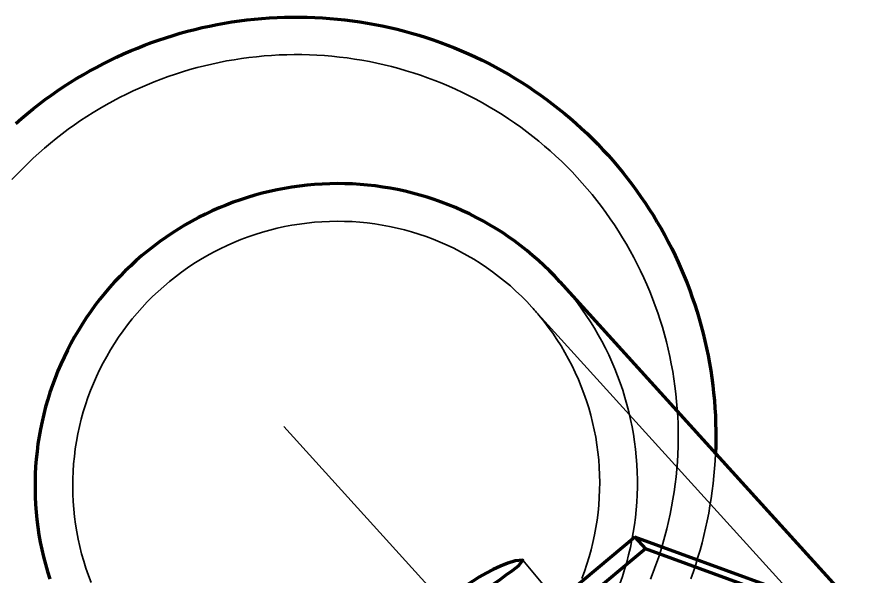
# Model space of a CAD drawing. Header units: millimetres. Extents: x 0 to 2382, y 0 to 420.
# Drawn here: x 145.7 to 151.34, y 168.5 to 172.21 of the extents above; entities that cross this region are included whole.
import ezdxf

# ---------------------------------------------------------------- set-up
doc = ezdxf.new("R2010")
doc.units = ezdxf.units.MM
doc.linetypes.add('IRAM-E-TRAZOS', pattern=[5, 4, -1])
doc.linetypes.add('IRAM-F-TRAZO-PUNTO', pattern=[20, 15, -2, 1, -2])
for name, color, linetype, lineweight in [('01-VISIBLE', 7, 'CONTINUOUS', 70), ('02-OCULTA', 4, 'IRAM-E-TRAZOS', 35), ('03-EJE', 1, 'IRAM-F-TRAZO-PUNTO', 18)]:
    doc.layers.add(name, color=color, linetype=linetype, lineweight=lineweight)

msp = doc.modelspace()

# ---------------------------------------------------------------- linework, layer by layer
at = {"layer": '01-VISIBLE'}
for p, q in [((149.2971, 170.4541), (151.3447, 168.1955)), ((149.7937, 168.7608), (149.0494, 168.1393)), ((150.701, 168.4301), (149.7937, 168.7608)), ((149.7937, 168.7608), (149.8633, 168.684)), ((149.8633, 168.684), (149.1189, 168.0626)), ((150.7705, 168.3534), (149.8633, 168.684))]:
    msp.add_line(p, q, dxfattribs=at)
for points in [[(145.6931, 171.5047), (145.7309, 171.5375), (145.7693, 171.5697), (145.8083, 171.6012), (145.8478, 171.6319), (145.8879, 171.662), (145.9285, 171.6913), (145.9696, 171.72), (146.0112, 171.7478), (146.0533, 171.775), (146.0959, 171.8014), (146.1389, 171.827), (146.1824, 171.8518), (146.2263, 171.8759), (146.2707, 171.8992), (146.3154, 171.9217), (146.3606, 171.9434), (146.4061, 171.9643), (146.452, 171.9843), (146.4983, 172.0036), (146.5448, 172.022), (146.5917, 172.0396), (146.6389, 172.0563), (146.6864, 172.0722), (146.7342, 172.0873), (146.7823, 172.1015), (146.8305, 172.1148), (146.879, 172.1273), (146.9278, 172.1389), (146.9767, 172.1496), (147.0258, 172.1595), (147.0751, 172.1685), (147.1245, 172.1766), (147.1741, 172.1838), (147.2238, 172.1901), (147.2736, 172.1955), (147.3235, 172.2001), (147.3734, 172.2037), (147.4234, 172.2065), (147.4735, 172.2083), (147.5236, 172.2093), (147.5737, 172.2094), (147.6237, 172.2085), (147.6738, 172.2068), (147.7238, 172.2042), (147.7738, 172.2006), (147.8237, 172.1962), (147.8735, 172.1909), (147.9232, 172.1847), (147.9728, 172.1776), (148.0222, 172.1696), (148.0715, 172.1607), (148.1206, 172.1509), (148.1696, 172.1403), (148.2183, 172.1288), (148.2669, 172.1164), (148.3152, 172.1031), (148.3632, 172.0889), (148.411, 172.0739), (148.4585, 172.0581), (148.5057, 172.0414), (148.5527, 172.0238), (148.5992, 172.0054), (148.6455, 171.9862), (148.6914, 171.9661), (148.7369, 171.9452), (148.782, 171.9235), (148.8268, 171.9009), (148.8711, 171.8776), (148.915, 171.8535), (148.9585, 171.8286), (149.0015, 171.8029), (149.044, 171.7764), (149.086, 171.7492), (149.1276, 171.7212), (149.1686, 171.6925), (149.2091, 171.663), (149.2491, 171.6328), (149.2885, 171.6019), (149.3273, 171.5703), (149.3656, 171.5379), (149.4033, 171.5049), (149.4403, 171.4712), (149.4768, 171.4369), (149.5126, 171.4019), (149.5478, 171.3663), (149.5824, 171.33), (149.6163, 171.2931), (149.6495, 171.2556), (149.682, 171.2175), (149.7138, 171.1788), (149.745, 171.1396), (149.7754, 171.0998), (149.8051, 171.0594), (149.834, 171.0186), (149.8622, 170.9772), (149.8897, 170.9353), (149.9164, 170.8929), (149.9423, 170.8501), (149.9675, 170.8067), (149.9918, 170.763), (150.0154, 170.7188), (150.0382, 170.6741), (150.0601, 170.6291), (150.0813, 170.5837), (150.1016, 170.5379), (150.1211, 170.4918), (150.1397, 170.4453), (150.1575, 170.3985), (150.1745, 170.3513), (150.1906, 170.3039), (150.2058, 170.2562), (150.2202, 170.2082), (150.2337, 170.16), (150.2464, 170.1115), (150.2581, 170.0628), (150.269, 170.0139), (150.2791, 169.9649), (150.2882, 169.9156), (150.2964, 169.8662), (150.3038, 169.8167), (150.3102, 169.767), (150.3158, 169.7172), (150.3204, 169.6673), (150.3242, 169.6174), (150.3271, 169.5674), (150.329, 169.5173), (150.3301, 169.4672), (150.3303, 169.4171), (150.3296, 169.3671), (150.3279, 169.317)], [(149.2971, 170.4541), (149.2628, 170.4909), (149.2276, 170.5269), (149.1916, 170.5619), (149.1546, 170.596), (149.1168, 170.6292), (149.0782, 170.6614), (149.0388, 170.6926), (148.9985, 170.7227), (148.9576, 170.7519), (148.9159, 170.78), (148.8735, 170.807), (148.8304, 170.833), (148.7867, 170.8578), (148.7424, 170.8815), (148.6975, 170.9041), (148.652, 170.9256), (148.606, 170.9459), (148.5595, 170.965), (148.5125, 170.9829), (148.4651, 170.9997), (148.4173, 171.0152), (148.3691, 171.0295), (148.3205, 171.0426), (148.2717, 171.0545), (148.2225, 171.0651), (148.1731, 171.0745), (148.1235, 171.0826), (148.0737, 171.0895), (148.0237, 171.0951), (147.9736, 171.0995), (147.9234, 171.1026), (147.8732, 171.1044), (147.8229, 171.1049), (147.7726, 171.1042), (147.7224, 171.1022), (147.6722, 171.099), (147.6221, 171.0945), (147.5722, 171.0887), (147.5224, 171.0817), (147.4728, 171.0735), (147.4234, 171.064), (147.3743, 171.0532), (147.3255, 171.0412), (147.2769, 171.028), (147.2288, 171.0136), (147.181, 170.998), (147.1336, 170.9812), (147.0866, 170.9632), (147.0401, 170.9441), (146.9941, 170.9238), (146.9487, 170.9023), (146.9037, 170.8797), (146.8594, 170.856), (146.8157, 170.8312), (146.7726, 170.8053), (146.7301, 170.7783), (146.6884, 170.7503), (146.6474, 170.7213), (146.6071, 170.6912), (146.5675, 170.6601), (146.5288, 170.6281), (146.4909, 170.595), (146.4538, 170.5611), (146.4175, 170.5262), (146.3822, 170.4905), (146.3477, 170.4538), (146.3142, 170.4164), (146.2817, 170.3781), (146.2501, 170.3389), (146.2194, 170.2991), (146.1898, 170.2584), (146.1613, 170.217), (146.1337, 170.175), (146.1073, 170.1322), (146.0819, 170.0888), (146.0576, 170.0448), (146.0344, 170.0002), (146.0123, 169.955), (145.9914, 169.9093), (145.9716, 169.8631), (145.953, 169.8163), (145.9356, 169.7692), (145.9193, 169.7216), (145.9043, 169.6736), (145.8905, 169.6253), (145.8779, 169.5766), (145.8665, 169.5276), (145.8563, 169.4784), (145.8474, 169.4289), (145.8398, 169.3792), (145.8334, 169.3293), (145.8282, 169.2793), (145.8243, 169.2292), (145.8217, 169.179), (145.8204, 169.1287), (145.8203, 169.0784), (145.8215, 169.0281), (145.8239, 168.9779), (145.8276, 168.9278), (145.8326, 168.8777), (145.8389, 168.8278), (145.8464, 168.7781), (145.8551, 168.7286), (145.8651, 168.6793), (145.8764, 168.6303), (145.8889, 168.5816), (145.9026, 168.5333), (145.9175, 168.4852)], [(149.0519, 168.6088), (149.001, 168.6057), (148.9513, 168.5898), (148.9029, 168.5702), (148.8556, 168.5481), (148.8093, 168.5238), (148.7641, 168.4977), (148.72, 168.4698), (148.6769, 168.4402), (148.635, 168.4091), (148.5943, 168.3764), (148.5548, 168.3423), (148.5165, 168.3067), (148.4797, 168.2697), (148.4443, 168.2313), (148.4104, 168.1916), (148.3782, 168.1504), (148.348, 168.1079), (148.3201, 168.0637), (148.2957, 168.0176), (148.2841, 167.968)], [(148.2841, 167.968), (148.3267, 167.9897), (148.364, 168.0236), (148.4004, 168.0586), (148.4366, 168.0937), (148.4729, 168.1287), (148.5096, 168.1633), (148.5467, 168.1975), (148.5842, 168.2312), (148.6222, 168.2644), (148.6607, 168.297), (148.6996, 168.3291), (148.739, 168.3606), (148.7788, 168.3916), (148.8191, 168.422), (148.8597, 168.4519), (148.9006, 168.4814), (148.9416, 168.5108), (148.9825, 168.5402), (149.0227, 168.5708), (149.052, 168.6086)], [(149.052, 168.6086), (149.052, 168.6086), (149.052, 168.6087), (149.0519, 168.6087), (149.0519, 168.6087), (149.0519, 168.6087), (149.0519, 168.6088)]]:
    msp.add_lwpolyline(points, dxfattribs=at)
at = {"layer": '02-OCULTA'}
for p, q in [((149.1118, 170.2862), (151.1639, 168.0226)), ((149.2173, 168.4104), (149.052, 168.6086))]:
    msp.add_line(p, q, dxfattribs=at)
for points in [[(145.6675, 171.1318), (145.7018, 171.1683), (145.7367, 171.2042), (145.7724, 171.2394), (145.8087, 171.2739), (145.8457, 171.3077), (145.8834, 171.3407), (145.9216, 171.373), (145.9606, 171.4045), (146.0001, 171.4353), (146.0402, 171.4653), (146.0809, 171.4945), (146.1221, 171.5229), (146.1639, 171.5505), (146.2063, 171.5773), (146.2491, 171.6033), (146.2925, 171.6284), (146.3363, 171.6526), (146.3806, 171.676), (146.4253, 171.6985), (146.4705, 171.7202), (146.5161, 171.7409), (146.5621, 171.7608), (146.6085, 171.7797), (146.6552, 171.7977), (146.7023, 171.8149), (146.7497, 171.8311), (146.7974, 171.8463), (146.8454, 171.8606), (146.8936, 171.874), (146.9422, 171.8864), (146.9909, 171.8979), (147.0399, 171.9084), (147.0891, 171.918), (147.1384, 171.9266), (147.1879, 171.9342), (147.2376, 171.9409), (147.2873, 171.9465), (147.3372, 171.9512), (147.3872, 171.9549), (147.4372, 171.9577), (147.4872, 171.9594), (147.5373, 171.9602), (147.5874, 171.9599), (147.6375, 171.9587), (147.6875, 171.9565), (147.7375, 171.9533), (147.7874, 171.9492), (147.8373, 171.944), (147.887, 171.9379), (147.9366, 171.9308), (147.986, 171.9227), (148.0353, 171.9136), (148.0843, 171.9036), (148.1332, 171.8926), (148.1818, 171.8806), (148.2302, 171.8677), (148.2784, 171.8538), (148.3262, 171.839), (148.3737, 171.8232), (148.421, 171.8065), (148.4679, 171.7889), (148.5144, 171.7703), (148.5605, 171.7508), (148.6063, 171.7304), (148.6516, 171.7091), (148.6965, 171.6869), (148.741, 171.6639), (148.785, 171.6399), (148.8285, 171.6151), (148.8715, 171.5894), (148.914, 171.5629), (148.956, 171.5355), (148.9974, 171.5074), (149.0382, 171.4784), (149.0785, 171.4486), (149.1181, 171.418), (149.1572, 171.3866), (149.1956, 171.3544), (149.2333, 171.3215), (149.2704, 171.2879), (149.3069, 171.2535), (149.3426, 171.2184), (149.3776, 171.1826), (149.412, 171.1461), (149.4456, 171.109), (149.4784, 171.0711), (149.5105, 171.0327), (149.5418, 170.9936), (149.5723, 170.9539), (149.6021, 170.9136), (149.631, 170.8727), (149.6591, 170.8312), (149.6864, 170.7892), (149.7129, 170.7467), (149.7385, 170.7036), (149.7632, 170.6601), (149.7871, 170.616), (149.8101, 170.5715), (149.8322, 170.5266), (149.8534, 170.4812), (149.8737, 170.4354), (149.8931, 170.3892), (149.9116, 170.3427), (149.9291, 170.2958), (149.9457, 170.2485), (149.9614, 170.2009), (149.9761, 170.153), (149.9899, 170.1049), (150.0027, 170.0565), (150.0146, 170.0078), (150.0255, 169.9589), (150.0354, 169.9098), (150.0444, 169.8605), (150.0524, 169.8111), (150.0594, 169.7615), (150.0654, 169.7118), (150.0704, 169.6619), (150.0745, 169.612), (150.0776, 169.562), (150.0797, 169.512), (150.0807, 169.4619), (150.0809, 169.4118), (150.08, 169.3617), (150.0781, 169.3117), (150.0753, 169.2616), (150.0714, 169.2117), (150.0666, 169.1618), (150.0608, 169.1121), (150.054, 169.0625), (150.0463, 169.013), (150.0376, 168.9636), (150.0279, 168.9145), (150.0172, 168.8656), (150.0056, 168.8168), (149.993, 168.7683), (149.9795, 168.7201), (149.9651, 168.6722), (149.9497, 168.6245), (149.9333, 168.5771), (149.9161, 168.5301), (149.8979, 168.4834)], [(149.1118, 170.2862), (149.0776, 170.3228), (149.0424, 170.3585), (149.0062, 170.3931), (148.9689, 170.4266), (148.9307, 170.459), (148.8916, 170.4903), (148.8516, 170.5205), (148.8108, 170.5495), (148.7691, 170.5773), (148.7266, 170.6039), (148.6834, 170.6293), (148.6395, 170.6534), (148.5949, 170.6762), (148.5496, 170.6977), (148.5038, 170.7179), (148.4573, 170.7368), (148.4104, 170.7543), (148.363, 170.7705), (148.3151, 170.7853), (148.2668, 170.7987), (148.2182, 170.8107), (148.1692, 170.8213), (148.12, 170.8305), (148.0705, 170.8383), (148.0207, 170.8446), (147.9709, 170.8495), (147.9209, 170.853), (147.8708, 170.8551), (147.8207, 170.8557), (147.7706, 170.8548), (147.7206, 170.8526), (147.6706, 170.8489), (147.6208, 170.8437), (147.5711, 170.8372), (147.5216, 170.8292), (147.4724, 170.8198), (147.4235, 170.809), (147.3749, 170.7968), (147.3266, 170.7833), (147.2788, 170.7683), (147.2314, 170.752), (147.1845, 170.7344), (147.1382, 170.7154), (147.0923, 170.6951), (147.0471, 170.6735), (147.0025, 170.6507), (146.9586, 170.6265), (146.9154, 170.6011), (146.873, 170.5746), (146.8313, 170.5468), (146.7904, 170.5178), (146.7503, 170.4877), (146.7112, 170.4564), (146.6729, 170.4241), (146.6356, 170.3906), (146.5992, 170.3562), (146.5639, 170.3207), (146.5295, 170.2842), (146.4962, 170.2467), (146.464, 170.2083), (146.433, 170.169), (146.403, 170.1289), (146.3742, 170.0879), (146.3466, 170.0461), (146.3201, 170.0035), (146.2949, 169.9602), (146.271, 169.9162), (146.2483, 169.8715), (146.2269, 169.8262), (146.2068, 169.7803), (146.188, 169.7338), (146.1705, 169.6869), (146.1545, 169.6394), (146.1397, 169.5915), (146.1264, 169.5432), (146.1144, 169.4946), (146.1038, 169.4456), (146.0946, 169.3964), (146.0869, 169.3468), (146.0806, 169.2971), (146.0757, 169.2473), (146.0722, 169.1973), (146.0701, 169.1472), (146.0696, 169.0971), (146.0704, 169.047), (146.0727, 168.997), (146.0764, 168.947), (146.0816, 168.8972), (146.0882, 168.8475), (146.0962, 168.798), (146.1056, 168.7488), (146.1165, 168.6999), (146.1287, 168.6513), (146.1424, 168.6031), (146.1574, 168.5553), (146.1738, 168.508), (146.1916, 168.4611)], [(149.3505, 170.3926), (149.3418, 170.403), (149.333, 170.4134), (149.3241, 170.4236), (149.3152, 170.4339), (149.3061, 170.444), (149.2971, 170.4541)], [(149.695, 168.4525), (149.7113, 168.5001), (149.7263, 168.548), (149.7401, 168.5964), (149.7528, 168.6451), (149.7641, 168.694), (149.7743, 168.7433), (149.7832, 168.7928), (149.7909, 168.8425), (149.7973, 168.8923), (149.8024, 168.9424), (149.8063, 168.9925), (149.8089, 169.0427), (149.8103, 169.093), (149.8103, 169.1432), (149.8092, 169.1935), (149.8067, 169.2437), (149.803, 169.2939), (149.798, 169.3439), (149.7918, 169.3938), (149.7843, 169.4435), (149.7755, 169.493), (149.7655, 169.5423), (149.7542, 169.5913), (149.7417, 169.64), (149.728, 169.6884), (149.7131, 169.7364), (149.6969, 169.784), (149.6796, 169.8312), (149.661, 169.8779), (149.6413, 169.9242), (149.6204, 169.9699), (149.5984, 170.0151), (149.5752, 170.0597), (149.5509, 170.1038), (149.5254, 170.1471), (149.4989, 170.1899), (149.4713, 170.2319), (149.4427, 170.2732), (149.413, 170.3138), (149.3823, 170.3536), (149.3505, 170.3926)], [(149.1586, 170.2324), (149.151, 170.2415), (149.1433, 170.2505), (149.1355, 170.2595), (149.1277, 170.2685), (149.1198, 170.2774), (149.1118, 170.2862)], [(149.4426, 168.4878), (149.4601, 168.5348), (149.4762, 168.5822), (149.4909, 168.6301), (149.5043, 168.6784), (149.5162, 168.7271), (149.5268, 168.776), (149.536, 168.8253), (149.5437, 168.8748), (149.5501, 168.9245), (149.555, 168.9744), (149.5584, 169.0244), (149.5605, 169.0744), (149.5611, 169.1245), (149.5602, 169.1746), (149.5579, 169.2247), (149.5542, 169.2747), (149.5491, 169.3245), (149.5425, 169.3742), (149.5344, 169.4236), (149.525, 169.4728), (149.5142, 169.5217), (149.5019, 169.5703), (149.4882, 169.6185), (149.4732, 169.6663), (149.4568, 169.7137), (149.439, 169.7605), (149.4199, 169.8068), (149.3994, 169.8526), (149.3777, 169.8977), (149.3546, 169.9422), (149.3303, 169.986), (149.3047, 170.0291), (149.2778, 170.0714), (149.2498, 170.1129), (149.2206, 170.1536), (149.1902, 170.1935), (149.1586, 170.2324)], [(150.3279, 169.317), (150.3254, 169.2671), (150.322, 169.2172), (150.3177, 169.1673), (150.3125, 169.1176), (150.3064, 169.068), (150.2994, 169.0184), (150.2916, 168.9691), (150.2828, 168.9198), (150.2732, 168.8707), (150.2627, 168.8218), (150.2514, 168.7731), (150.2391, 168.7246), (150.226, 168.6764), (150.2121, 168.6284), (150.1973, 168.5806), (150.1816, 168.5331), (150.1651, 168.4859)]]:
    msp.add_lwpolyline(points, dxfattribs=at)
at = {"layer": '03-EJE'}
msp.add_line((150.7225, 165.904), (147.4676, 169.4944), dxfattribs=at)

doc.saveas('drawing.dxf')
